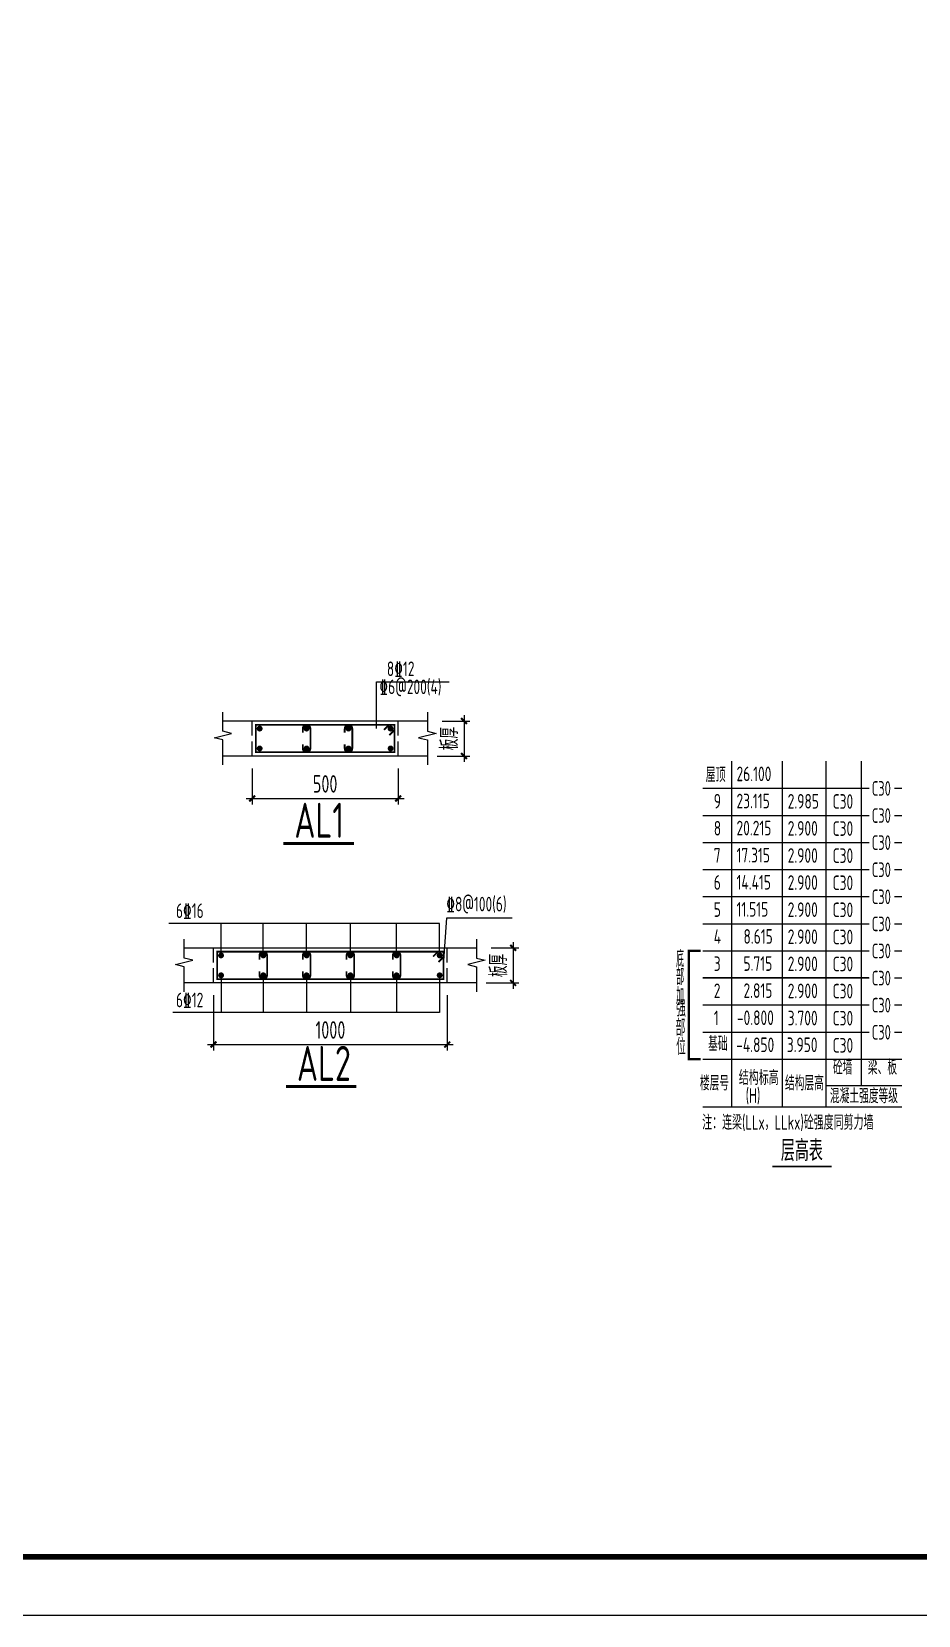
# Model space of a CAD drawing. Extents: x -1712635 to -854203, y -534641 to -21985.
# Drawn here: x -1207479 to -1192310, y -258475 to -231382 of the extents above; entities that cross this region are included whole.
import ezdxf
from ezdxf.enums import TextEntityAlignment as Align

# ---------------------------------------------------------------- set-up
doc = ezdxf.new("R2010")
doc.units = 0
doc.header["$LTSCALE"] = 1000
doc.linetypes.add('DASH', pattern=[0.35, 0.25, -0.1])
doc.layers.get('0').update_dxf_attribs({"linetype": 'CONTINUOUS'})
doc.layers.get('Defpoints').update_dxf_attribs({"linetype": 'CONTINUOUS'})
for name, color, linetype in [('-TK', 7, 'CONTINUOUS'), ('AXIS', 3, 'CONTINUOUS'), ('BEAM_DE', 7, 'CONTINUOUS'), ('NUM', 7, 'CONTINUOUS'), ('REIN', 6, 'CONTINUOUS'), ('S-0-TEXT', 7, 'CONTINUOUS'), ('S-B表格', 2, 'CONTINUOUS'), ('TEXT', 2, 'CONTINUOUS'), ('THIN', 7, 'CONTINUOUS'), ('大样详图_文字', 60, 'CONTINUOUS')]:
    doc.layers.add(name, color=color, linetype=linetype)
for name, color, linetype, lineweight in [('7549', 9, 'CONTINUOUS', 18), ('S-REIN', 12, 'CONTINUOUS', 50), ('S-Thin-D', 7, 'DASH', 18)]:
    doc.layers.add(name, color=color, linetype=linetype, lineweight=lineweight)
doc.styles.add('TSSD_DIMENSION', font='Tssdeng.shx', dxfattribs={"width": 0.7, "bigfont": 'tssdchn.shx'})
doc.styles.add('TSSD_Norm', font='Tssdeng.shx', dxfattribs={"bigfont": 'tssdchn.shx'})
doc.styles.add('TSSD_REIN', font='tssdeng.shx', dxfattribs={"width": 0.7, "height": 300, "bigfont": 'tssdchn.shx'})
doc.dimstyles.new('TSSD_25_100', dxfattribs={"dimtxt": 300, "dimasz": 100, "dimexe": 100, "dimexo": 250, "dimgap": 100, "dimtad": 1, "dimdec": 0, "dimlfac": 0.25, "dimzin": 0, "dimdsep": 46, "dimtxsty": 'TSSD_DIMENSION', "dimblk": 'ARCHTICK', "dimcen": 0, "dimdle": 100, "dimclrt": 7, "dimadec": 0, "dimazin": 0, "dimtfac": 1, "dimtdec": 0, "dimtix": 1, "dimtmove": 2, "dimatfit": 3, "dimldrblk": 'ARCHTICK', "dimfxl": 0, "dimtolj": 1, "dimtzin": 0, "dimarcsym": 0})

# ---------------------------------------------------------------- blocks, each defined once
blk = doc.blocks.new('A1')
blk.add_lwpolyline([(0, 59400), (0, 0), (84100, 0), (84100, 59400)], close=True)
at = {"const_width": 100}
blk.add_lwpolyline([(2500, 58400), (2500, 1000), (83100, 1000), (83100, 58400)], close=True, dxfattribs=at)
blk = doc.blocks.new('B20200424131938')
at = {"layer": '7549', "const_width": 40}
blk.add_lwpolyline([(417, 3688), (217, 3688), (217, 1834), (417, 1834)], dxfattribs=at)
at = {"layer": 'S-0-TEXT'}
blk.add_lwpolyline([(1641, 0, 27, 27, 0), (2658, 0, 0, 0, 0)], format="xyseb", dxfattribs=at)
at = {"layer": 'S-B表格'}
for p, q in [((952, 1021), (952, 6932)), ((1817, 1021), (1817, 6932)), ((2567, 1021), (2567, 6932)), ((3167, 1385), (3167, 6932)), ((452, 6469), (3167, 6469)), ((452, 6469), (3167, 6469)), ((3167, 6469), (3298, 6469)), ((3167, 6469), (3298, 6469)), ((3167, 6469), (3298, 6469)), ((3731, 6469), (3862, 6469)), ((3731, 6469), (3862, 6469)), ((3731, 6469), (3862, 6469)), ((452, 6005), (3167, 6005)), ((452, 6005), (3167, 6005)), ((3167, 6005), (3298, 6005)), ((3167, 6005), (3298, 6005)), ((3167, 6005), (3298, 6005)), ((3731, 6005), (3862, 6005)), ((3731, 6005), (3862, 6005)), ((3731, 6005), (3862, 6005)), ((452, 5542), (3167, 5542)), ((452, 5542), (3167, 5542)), ((3167, 5542), (3298, 5542)), ((3167, 5542), (3298, 5542)), ((3167, 5542), (3298, 5542)), ((3731, 5542), (3862, 5542)), ((3731, 5542), (3862, 5542)), ((3731, 5542), (3862, 5542)), ((452, 5078), (3167, 5078)), ((452, 5078), (3167, 5078)), ((3167, 5078), (3298, 5078)), ((3167, 5078), (3298, 5078)), ((3167, 5078), (3298, 5078)), ((3731, 5078), (3862, 5078)), ((3731, 5078), (3862, 5078)), ((3731, 5078), (3862, 5078)), ((452, 4615), (3167, 4615)), ((3167, 4615), (3298, 4615)), ((3731, 4615), (3862, 4615)), ((452, 4151), (3167, 4151)), ((3167, 4151), (3298, 4151)), ((3731, 4151), (3862, 4151)), ((452, 3688), (3167, 3688)), ((3167, 3688), (3298, 3688)), ((3731, 3688), (3862, 3688)), ((452, 3224), (3167, 3224)), ((3167, 3224), (3298, 3224)), ((3731, 3224), (3862, 3224)), ((452, 2761), (3167, 2761)), ((3167, 2761), (3298, 2761)), ((3731, 2761), (3862, 2761)), ((452, 2297), (3167, 2297)), ((3167, 2297), (3298, 2297)), ((3731, 2297), (3862, 2297)), ((452, 1834), (3167, 1834)), ((452, 1834), (3862, 1834)), ((452, 1834), (2854, 1834)), ((452, 1834), (2854, 1834)), ((2567, 1385), (3862, 1385)), ((452, 1021), (3862, 1021))]:
    blk.add_line(p, q, dxfattribs=at)
at = {"style": 'TSSD_REIN'}
for s, width, p, p2 in [('底', 0.535575, (-3, 3408), (134, 3408)), ('部', 0.530918, (-3, 3100), (134, 3100)), ('加', 0.526341, (-3, 2774), (134, 2774))]:
    blk.add_text(s, height=285, dxfattribs=dict(at, width=width)).set_placement(p, p2, align=Align.FIT)
for s, height, width, p in [('强', 285, 0.535575, (-3, 2477)), ('部', 285, 0.535575, (-13, 2146)), ('位', 285, 0.535575, (-3, 1820)), ('砼墙', 250, 0.7, (2681, 1495)), ('梁、板', 250, 0.7, (3279, 1495))]:
    blk.add_text(s, height=height, dxfattribs=dict(at, width=width)).set_placement(p, align=Align.BOTTOM_LEFT)
for s, width, p in [('结构标高', 0.65, (1070, 1392)), ('楼层号', 0.7, (405, 1299)), ('(H)', 0.65, (1188, 1086)), ('结构层高', 0.7, (1860, 1299)), ('混凝土强度等级', 0.7, (2629, 1080))]:
    blk.add_text(s, height=250, dxfattribs=dict(at, width=width)).set_placement(p)
at = {"layer": 'S-0-TEXT', "style": 'TSSD_REIN', "width": 0.7}
blk.add_text('层高表', height=360, dxfattribs=at).set_placement((1790, 90))
at = {"layer": 'S-B表格', "style": 'TSSD_REIN'}
for s, width, p in [('屋顶', 0.65, (503, 6575)), ('26.100', 0.7, (1031, 6590)), ('C30', 0.65, (3345, 6341)), ('9', 0.7, (642, 6123)), ('23.115', 0.7, (1031, 6126)), ('2.985', 0.7, (1907, 6121)), ('C30', 0.7, (2675, 6118)), ('C30', 0.65, (3345, 5877)), ('8', 0.7, (642, 5660)), ('20.215', 0.7, (1031, 5663)), ('2.900', 0.7, (1907, 5658)), ('C30', 0.7, (2675, 5654)), ('7', 0.7, (642, 5196)), ('17.315', 0.7, (1031, 5199)), ('2.900', 0.7, (1907, 5194)), ('C30', 0.7, (2675, 5191)), ('C30', 0.65, (3345, 5414)), ('C30', 0.65, (3345, 4950)), ('6', 0.7, (642, 4733)), ('14.415', 0.7, (1031, 4736)), ('2.900', 0.7, (1907, 4731)), ('C30', 0.7, (2675, 4727)), ('C30', 0.65, (3345, 4487)), ('5', 0.7, (642, 4269)), ('11.515', 0.7, (1031, 4272)), ('2.900', 0.7, (1907, 4267)), ('C30', 0.7, (2675, 4264)), ('C30', 0.65, (3345, 4023)), ('4', 0.7, (642, 3806)), ('8.615', 0.7, (1150, 3809)), ('2.900', 0.7, (1907, 3804)), ('C30', 0.7, (2675, 3800)), ('C30', 0.65, (3345, 3560)), ('3', 0.7, (642, 3342)), ('5.715', 0.7, (1150, 3345)), ('2.900', 0.7, (1907, 3340)), ('C30', 0.7, (2675, 3337)), ('C30', 0.65, (3345, 3096)), ('2', 0.7, (642, 2879)), ('2.815', 0.7, (1150, 2882)), ('2.900', 0.7, (1907, 2877)), ('C30', 0.7, (2675, 2873)), ('C30', 0.65, (3345, 2633)), ('1', 0.7, (642, 2415)), ('-0.800', 0.7, (1038, 2418)), ('3.700', 0.7, (1907, 2413)), ('C30', 0.7, (2675, 2410)), ('基础', 0.7, (545, 1974)), ('-4.850', 0.7, (1026, 1955)), ('3.950', 0.7, (1891, 1955)), ('C30', 0.7, (2675, 1946)), ('C30', 0.65, (3345, 2169))]:
    blk.add_text(s, height=250, dxfattribs=dict(at, width=width)).set_placement(p)
at = {"layer": 'TEXT', "style": 'TSSD_REIN', "width": 0.65}
blk.add_text('注：连梁(LLx，LLkx)砼强度同剪力墙', height=250, dxfattribs=at).set_placement((443, 627))
blk = doc.blocks.new('_ArchTick')
at = {"color": 0, "const_width": 0.35}
blk.add_lwpolyline([(-0.5, -0.5), (0.5, 0.5)], dxfattribs=at)
blk = doc.blocks.new('*D1463')
at = {"layer": 'AXIS', "color": 0, "lineweight": -2}
for p, q in [((-1200459, -243175), (-1199983, -243175)), ((-1200083, -243075), (-1200083, -243875)), ((-1200540, -243775), (-1199983, -243775))]:
    blk.add_line(p, q, dxfattribs=at)
at = {"layer": 'Defpoints', "color": 0}
for p in [(-1200709, -243175), (-1200790, -243775), (-1200083, -243775)]:
    blk.add_point(p, dxfattribs=at)
at = {"layer": 'AXIS', "color": 0, "lineweight": -2, "xscale": 100, "yscale": 100, "zscale": 100}
for p, rotation in [((-1200083, -243175), 90), ((-1200083, -243775), 270)]:
    blk.add_blockref('_ArchTick', p, dxfattribs=dict(at, rotation=rotation))
at = {"layer": 'AXIS', "color": 7, "insert": (-1200333, -243475), "char_height": 300, "attachment_point": 5, "rotation": 90, "style": 'TSSD_DIMENSION'}
blk.add_mtext('\\A1;板厚', dxfattribs=at)
blk = doc.blocks.new('*D1464')
at = {"layer": 'AXIS', "color": 0, "lineweight": -2}
for p, q in [((-1203709, -243985), (-1203709, -244601)), ((-1201209, -243985), (-1201209, -244601)), ((-1203809, -244501), (-1201109, -244501))]:
    blk.add_line(p, q, dxfattribs=at)
at = {"layer": 'Defpoints', "color": 0}
for p in [(-1203709, -243735), (-1201209, -243735), (-1201209, -244501)]:
    blk.add_point(p, dxfattribs=at)
at = {"layer": 'AXIS', "color": 0, "lineweight": -2, "xscale": 100, "yscale": 100, "zscale": 100, "rotation": 180}
blk.add_blockref('_ArchTick', (-1203709, -244501), dxfattribs=at)
at = {"layer": 'AXIS', "color": 0, "lineweight": -2, "xscale": 100, "yscale": 100, "zscale": 100}
blk.add_blockref('_ArchTick', (-1201209, -244501), dxfattribs=at)
at = {"layer": 'AXIS', "color": 7, "insert": (-1202459, -244251), "char_height": 300, "attachment_point": 5, "style": 'TSSD_DIMENSION'}
blk.add_mtext('\\A1;500', dxfattribs=at)
blk = doc.blocks.new('*D1465')
at = {"layer": 'AXIS', "color": 0, "lineweight": -2}
for p, q in [((-1199619, -247056), (-1199143, -247056)), ((-1199243, -246956), (-1199243, -247756)), ((-1199701, -247656), (-1199143, -247656))]:
    blk.add_line(p, q, dxfattribs=at)
at = {"layer": 'Defpoints', "color": 0}
for p in [(-1199869, -247056), (-1199951, -247656), (-1199243, -247656)]:
    blk.add_point(p, dxfattribs=at)
at = {"layer": 'AXIS', "color": 0, "lineweight": -2, "xscale": 100, "yscale": 100, "zscale": 100}
for p, rotation in [((-1199243, -247056), 90), ((-1199243, -247656), 270)]:
    blk.add_blockref('_ArchTick', p, dxfattribs=dict(at, rotation=rotation))
at = {"layer": 'AXIS', "color": 7, "insert": (-1199493, -247356), "char_height": 300, "attachment_point": 5, "rotation": 90, "style": 'TSSD_DIMENSION'}
blk.add_mtext('\\A1;板厚', dxfattribs=at)
blk = doc.blocks.new('*D1466')
at = {"layer": 'AXIS', "color": 0, "lineweight": -2}
for p, q in [((-1204369, -247866), (-1204369, -248810)), ((-1200369, -247866), (-1200369, -248810)), ((-1204469, -248710), (-1200269, -248710))]:
    blk.add_line(p, q, dxfattribs=at)
at = {"layer": 'Defpoints', "color": 0}
for p in [(-1204369, -247616), (-1200369, -247616), (-1200369, -248710)]:
    blk.add_point(p, dxfattribs=at)
at = {"layer": 'AXIS', "color": 0, "lineweight": -2, "xscale": 100, "yscale": 100, "zscale": 100, "rotation": 180}
blk.add_blockref('_ArchTick', (-1204369, -248710), dxfattribs=at)
at = {"layer": 'AXIS', "color": 0, "lineweight": -2, "xscale": 100, "yscale": 100, "zscale": 100}
blk.add_blockref('_ArchTick', (-1200369, -248710), dxfattribs=at)
at = {"layer": 'AXIS', "color": 7, "insert": (-1202369, -248460), "char_height": 300, "attachment_point": 5, "style": 'TSSD_DIMENSION'}
blk.add_mtext('\\A1;1000', dxfattribs=at)

msp = doc.modelspace()

# ---------------------------------------------------------------- linework, layer by layer
at = {"layer": 'BEAM_DE'}
for p, q in [((-1204208.99, -243174.87), (-1200708.99, -243174.87)), ((-1203708.99, -243774.87), (-1204208.99, -243774.87)), ((-1201208.99, -243774.87), (-1203708.99, -243774.87)), ((-1200708.99, -243774.87), (-1201208.99, -243774.87)), ((-1204869.49, -247055.62), (-1199869.49, -247055.62)), ((-1204369.49, -247655.62), (-1204869.49, -247655.62)), ((-1200369.49, -247655.62), (-1204369.49, -247655.62)), ((-1199869.49, -247655.62), (-1200369.49, -247655.62))]:
    msp.add_line(p, q, dxfattribs=at)
at = {"layer": 'REIN', "const_width": 30}
for points in [[(-1202840.99, -243574.87), (-1202840.99, -243644.87, 1), (-1202710.99, -243644.87), (-1202710.99, -243304.87, 1), (-1202840.99, -243304.87), (-1202840.99, -243374.87)], [(-1202123.99, -243574.87), (-1202123.99, -243644.87, 1), (-1201993.99, -243644.87), (-1201993.99, -243304.87, 1), (-1202123.99, -243304.87), (-1202123.99, -243374.87)], [(-1203581.49, -247455.62), (-1203581.49, -247525.62, 1), (-1203451.49, -247525.62), (-1203451.49, -247185.62, 1), (-1203581.49, -247185.62), (-1203581.49, -247255.62)], [(-1202840.99, -247455.62), (-1202840.99, -247525.62, 1), (-1202710.99, -247525.62), (-1202710.99, -247185.62, 1), (-1202840.99, -247185.62), (-1202840.99, -247255.62)], [(-1202091.49, -247455.62), (-1202091.49, -247525.62, 1), (-1201961.49, -247525.62), (-1201961.49, -247185.62, 1), (-1202091.49, -247185.62), (-1202091.49, -247255.62)], [(-1201301.32, -247455.62), (-1201301.32, -247525.62, 1), (-1201171.32, -247525.62), (-1201171.32, -247185.62, 1), (-1201301.32, -247185.62), (-1201301.32, -247255.62)]]:
    msp.add_lwpolyline(points, format="xyb", dxfattribs=at)
at = {"layer": 'S-B表格', "color": 6, "linetype": 'ByBlock', "ltscale": 0.5, "const_width": 30}
msp.add_lwpolyline([(-1196000.13, -247570.53), (-1193153.75, -247570.53)], dxfattribs=at)
at = {"layer": 'S-REIN', "const_width": 30}
for points in [[(-1201273.99, -243239.87), (-1201273.99, -243709.87), (-1203643.99, -243709.87), (-1203643.99, -243239.87), (-1201273.99, -243239.87)], [(-1201450.77, -243324.72), (-1201365.92, -243239.87)], [(-1201273.99, -243331.79), (-1201358.85, -243416.65)], [(-1200434.49, -247120.62), (-1200434.49, -247590.62), (-1204304.49, -247590.62), (-1204304.49, -247120.62), (-1200434.49, -247120.62)], [(-1200611.27, -247205.47), (-1200526.41, -247120.62)], [(-1200434.49, -247212.54), (-1200519.34, -247297.4)]]:
    msp.add_lwpolyline(points, dxfattribs=at)
at = {"layer": 'S-REIN', "const_width": 50}
for points in [[(-1203603.99, -243304.87, 1), (-1203553.99, -243304.87, 1)], [(-1202800.99, -243304.87, 1), (-1202750.99, -243304.87, 1)], [(-1202083.99, -243304.87, 1), (-1202033.99, -243304.87, 1)], [(-1201363.99, -243304.87, 1), (-1201313.99, -243304.87, 1)], [(-1203603.99, -243644.87, 1), (-1203553.99, -243644.87, 1)], [(-1202800.99, -243644.87, 1), (-1202750.99, -243644.87, 1)], [(-1202083.99, -243644.87, 1), (-1202033.99, -243644.87, 1)], [(-1201363.99, -243644.87, 1), (-1201313.99, -243644.87, 1)], [(-1204264.49, -247185.62, 1), (-1204214.49, -247185.62, 1)], [(-1203541.49, -247185.62, 1), (-1203491.49, -247185.62, 1)], [(-1202800.99, -247185.62, 1), (-1202750.99, -247185.62, 1)], [(-1202051.49, -247185.62, 1), (-1202001.49, -247185.62, 1)], [(-1201261.32, -247185.62, 1), (-1201211.32, -247185.62, 1)], [(-1200524.49, -247185.62, 1), (-1200474.49, -247185.62, 1)], [(-1204264.49, -247525.62, 1), (-1204214.49, -247525.62, 1)], [(-1203541.49, -247525.62, 1), (-1203491.49, -247525.62, 1)], [(-1202800.99, -247525.62, 1), (-1202750.99, -247525.62, 1)], [(-1202051.49, -247525.62, 1), (-1202001.49, -247525.62, 1)], [(-1201261.32, -247525.62, 1), (-1201211.32, -247525.62, 1)], [(-1200524.49, -247525.62, 1), (-1200474.49, -247525.62, 1)]]:
    msp.add_lwpolyline(points, format="xyb", close=True, dxfattribs=at)
at = {"layer": 'S-Thin-D'}
for p, q in [((-1203708.99, -243774.87), (-1203708.99, -243174.87)), ((-1201208.99, -243774.87), (-1201208.99, -243174.87)), ((-1204369.49, -247655.62), (-1204369.49, -247055.62)), ((-1200369.49, -247655.62), (-1200369.49, -247055.62))]:
    msp.add_line(p, q, dxfattribs=at)
at = {"layer": 'TEXT', "const_width": 50}
for points in [[(-1203172.84, -245269.38), (-1201967.44, -245269.38)], [(-1203128.75, -249428.34), (-1201923.35, -249428.34)]]:
    msp.add_lwpolyline(points, dxfattribs=at)
at = {"layer": 'THIN'}
for points in [[(-1204208.99, -243924.87), (-1204208.99, -243499.87), (-1204358.99, -243462.37), (-1204058.99, -243387.37), (-1204208.99, -243349.87), (-1204208.99, -243024.87)], [(-1200708.99, -243024.87), (-1200708.99, -243349.87), (-1200558.99, -243387.37), (-1200858.99, -243462.37), (-1200708.99, -243499.87), (-1200708.99, -243924.87)], [(-1204869.49, -247805.62), (-1204869.49, -247380.62), (-1205019.49, -247343.12), (-1204719.49, -247268.12), (-1204869.49, -247230.62), (-1204869.49, -246905.62)], [(-1199869.49, -246905.62), (-1199869.49, -247230.62), (-1199719.49, -247268.12), (-1200019.49, -247343.12), (-1199869.49, -247380.62), (-1199869.49, -247805.62)]]:
    msp.add_lwpolyline(points, dxfattribs=at)
at = {"layer": '大样详图_文字'}
for p, q in [((-1201581.79, -242504.87), (-1200335.79, -242504.87)), ((-1201581.79, -243304.87), (-1201581.79, -242504.87)), ((-1200434.49, -247355.62), (-1200376.38, -246542.4)), ((-1200376.38, -246542.4), (-1199260.88, -246542.4)), ((-1200499.49, -246640.4), (-1205130.38, -246640.4)), ((-1204239.49, -247185.62), (-1204239.49, -246640.4)), ((-1203516.49, -247185.62), (-1203516.49, -246640.4)), ((-1202775.99, -247185.62), (-1202775.99, -246640.4)), ((-1202026.49, -247185.62), (-1202026.49, -246640.4)), ((-1201236.32, -247185.62), (-1201236.32, -246640.4)), ((-1200499.49, -247185.62), (-1200499.49, -246640.4)), ((-1204239.49, -247525.62), (-1204239.49, -248161.4)), ((-1203516.49, -247525.62), (-1203516.49, -248161.4)), ((-1202775.99, -247525.62), (-1202775.99, -248161.4)), ((-1202026.49, -247525.62), (-1202026.49, -248161.4)), ((-1201236.32, -247525.62), (-1201236.32, -248161.4)), ((-1200499.49, -247525.62), (-1200499.49, -248161.4)), ((-1200499.49, -248161.4), (-1205063.38, -248161.4))]:
    msp.add_line(p, q, dxfattribs=at)

# ---------------------------------------------------------------- block references
at = {"layer": '-TK'}
msp.add_blockref('A1', (-1263615.11, -258475.41), dxfattribs=at)
at = {"layer": 'S-B表格'}
msp.add_blockref('B20200424131938', (-1196451.77, -250794.63), dxfattribs=at)

# ---------------------------------------------------------------- texts
at = {"layer": 'NUM', "style": 'TSSD_Norm', "width": 0.7}
for s, p in [('AL1', (-1202984.8, -245173.54)), ('AL2', (-1202940.72, -249332.5))]:
    msp.add_text(s, height=600, dxfattribs=at).set_placement(p)
at = {"layer": '大样详图_文字', "style": 'TSSD_REIN', "width": 0.7}
for s, p in [('8\x8412', (-1201403.4, -242481.61)), ('%%1326@200(4)', (-1201530.65, -242790.39)), ('%%1328@100(6)', (-1200387.15, -246506.91)), ('6%%13216', (-1205011.43, -246620.53))]:
    msp.add_text(s, height=250, dxfattribs=at).set_placement(p, align=Align.BOTTOM_LEFT)
at = {"layer": '大样详图_文字', "color": 1, "style": 'TSSD_REIN', "width": 0.7}
msp.add_text('6%%13212', height=250, dxfattribs=at).set_placement((-1205011.43, -248148.03), align=Align.BOTTOM_LEFT)

# ---------------------------------------------------------------- dimensions: what is measured, and where the dimension line sits
at = {"layer": 'AXIS'}
for base, p1, p2, picture, middle in [((-1200082.95, -243774.87), (-1200708.99, -243174.87), (-1200790.17, -243774.87), '*D1463', (-1200332.95, -243474.87)), ((-1199243.45, -247655.62), (-1199869.49, -247055.62), (-1199950.67, -247655.62), '*D1465', (-1199493.45, -247355.62))]:
    dim = msp.add_linear_dim(base=base, p1=p1, p2=p2, angle=90, text='板厚', dimstyle='TSSD_25_100', dxfattribs=at)
    dim.commit()
    dim.dimension.update_dxf_attribs({"geometry": picture, "text_midpoint": middle})
dim = msp.add_linear_dim(base=(-1201208.99, -244500.63), p1=(-1203708.99, -243735.13), p2=(-1201208.99, -243735.13), text='500', dimstyle='TSSD_25_100', dxfattribs=at)
dim.commit()
dim.dimension.update_dxf_attribs({"geometry": '*D1464', "text_midpoint": (-1202458.99, -244250.63)})
dim = msp.add_linear_dim(base=(-1200369.49, -248709.88), p1=(-1204369.49, -247615.88), p2=(-1200369.49, -247615.88), dimstyle='TSSD_25_100', dxfattribs=at)
dim.commit()
dim.dimension.update_dxf_attribs({"geometry": '*D1466', "text_midpoint": (-1202369.49, -248459.88)})

doc.saveas('drawing.dxf')
